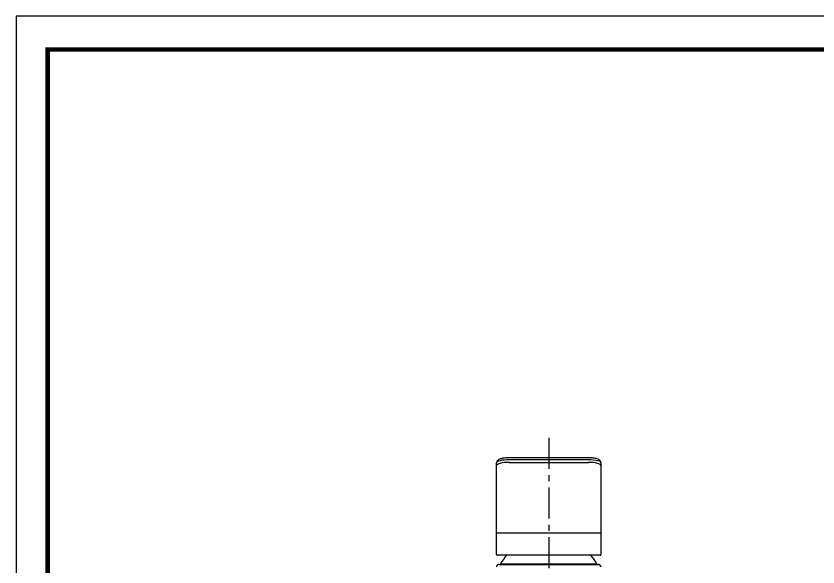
# Model space of a CAD drawing. Extents: x 1571 to 2360, y 0 to 579.
# Drawn here: x 1570.6 to 1893.3, y 357 to 578.8 of the extents above; entities that cross this region are included whole.
import ezdxf

# ---------------------------------------------------------------- set-up
doc = ezdxf.new("R2010")
doc.units = 0
doc.header["$LTSCALE"] = 10
doc.header["$MEASUREMENT"] = 0
doc.linetypes.add('CENTER', pattern=[2, 1.25, -0.25, 0.25, -0.25])
doc.layers.get('0').update_dxf_attribs({"linetype": 'CONTINUOUS'})
doc.layers.add('1', color=7, linetype='CONTINUOUS')

msp = doc.modelspace()

# ---------------------------------------------------------------- linework, layer by layer
at = {"ltscale": 0.5}
msp.add_line((1806, 370.66), (1764, 370.66), dxfattribs=at)
at = {"lineweight": -3, "ltscale": 0.5}
msp.add_lwpolyline([(1570.59, 0), (2360.47, 0), (2360.47, 578.76), (1570.59, 578.76)], close=True, dxfattribs=at)
at = {"color": 5, "linetype": 'ByBlock', "lineweight": -3, "const_width": 1.82}
msp.add_lwpolyline([(1583.29, 24.78), (2347.69, 24.78), (2347.69, 565.32), (1583.29, 565.32)], close=True, dxfattribs=at)
at = {"layer": '1', "color": 1, "linetype": 'CENTER', "lineweight": -3}
msp.add_line((1784.95, 409.04), (1784.95, 252.54), dxfattribs=at)
at = {"layer": '1', "color": 7, "linetype": 'Continuous', "lineweight": -3}
for p, q in [((1801, 400.97), (1769, 400.97)), ((1764, 397.83), (1764, 399)), ((1764, 371.62), (1764, 397.83)), ((1801, 400.14), (1769, 400.14)), ((1769, 399.11), (1801, 399.11)), ((1806, 399), (1806, 397.83)), ((1806, 397.83), (1806, 371.62)), ((1764, 362.04), (1764, 371.62)), ((1806, 371.62), (1806, 362.04)), ((1805, 361.72), (1765, 361.72)), ((1765.61, 358.33), (1804.28, 358.33)), ((1764.95, 358.04), (1768.45, 358.04)), ((1768.45, 358.04), (1801.45, 358.04)), ((1801.45, 358.04), (1804.95, 358.04))]:
    msp.add_line(p, q, dxfattribs=at)
for centre, radius, start, end in [((1764.32, 362.04), 0.32, 180, 270), ((1784.95, 347.45), 22.19, 139.9609, 150.6147), ((1784.95, 347.45), 22.19, 29.3853, 40.0394), ((1805.68, 362.04), 0.32, 270, 0), ((1765.79, 358.24), 0.2, 150.6147, 270), ((1804.11, 358.24), 0.2, 270, 29.3853)]:
    msp.add_arc(centre, radius, start, end, dxfattribs=at)
for centre, ratio, start_param, end_param in [((1769, 399), 0.22874, 1.570796, 3.141593), ((1769, 397.83), 0.256454, 1.570796, 3.141593), ((1801, 399), 0.22874, 0, 1.570796), ((1801, 397.83), 0.256454, 0, 1.570796)]:
    msp.add_ellipse(centre, major_axis=(5, 0), ratio=ratio, start_param=start_param, end_param=end_param, dxfattribs=at)
for points, knots in [([(1769, 400.97), (1768.84, 400.97), (1768.38, 400.96), (1767.63, 400.92), (1766.79, 400.83), (1766.02, 400.69), (1765.33, 400.49), (1764.81, 400.26), (1764.41, 399.97), (1764.14, 399.63), (1764.01, 399.28), (1764, 399.06), (1764, 399)], [0, 0, 0, 0, 0.065139, 0.189562, 0.314884, 0.442203, 0.573924, 0.716288, 0.806339, 0.887501, 0.965958, 1, 1, 1, 1]), ([(1806, 399), (1805.99, 399.16), (1805.94, 399.45), (1805.72, 399.82), (1805.42, 400.1), (1805.04, 400.34), (1804.52, 400.54), (1803.84, 400.72), (1803.04, 400.85), (1802.16, 400.94), (1801.47, 400.97), (1801.08, 400.97), (1801, 400.97)], [0, 0, 0, 0, 0.079655, 0.155508, 0.234154, 0.327506, 0.451558, 0.579066, 0.712033, 0.839529, 0.964746, 1, 1, 1, 1]), ([(1765, 361.72), (1764.95, 361.72), (1764.91, 361.72), (1764.85, 361.72), (1764.84, 361.72), (1764.82, 361.72), (1764.79, 361.72), (1764.74, 361.72), (1764.7, 361.72), (1764.67, 361.72), (1764.66, 361.72), (1764.64, 361.72), (1764.63, 361.72), (1764.58, 361.72), (1764.55, 361.72), (1764.5, 361.72), (1764.48, 361.72), (1764.46, 361.72), (1764.44, 361.72), (1764.41, 361.72), (1764.39, 361.72), (1764.36, 361.72), (1764.35, 361.72), (1764.34, 361.72), (1764.33, 361.72), (1764.32, 361.72), (1764.32, 361.72), (1764.32, 361.72)], [0, 0, 0, 0, 0.125101, 0.125101, 0.156377, 0.156377, 0.187652, 0.250203, 0.312753, 0.312753, 0.344029, 0.344029, 0.375304, 0.375304, 0.500405, 0.500405, 0.562956, 0.562956, 0.625507, 0.625507, 0.750608, 0.750608, 0.813159, 0.813159, 0.875709, 0.875709, 1, 1, 1, 1]), ([(1805.68, 361.72), (1805.68, 361.72), (1805.67, 361.72), (1805.66, 361.72), (1805.66, 361.72), (1805.65, 361.72), (1805.64, 361.72), (1805.63, 361.72), (1805.61, 361.72), (1805.59, 361.72), (1805.59, 361.72), (1805.57, 361.72), (1805.57, 361.72), (1805.54, 361.72), (1805.51, 361.72), (1805.46, 361.72), (1805.45, 361.72), (1805.42, 361.72), (1805.41, 361.72), (1805.39, 361.72), (1805.38, 361.72), (1805.34, 361.72), (1805.3, 361.72), (1805.24, 361.72), (1805.22, 361.72), (1805.17, 361.72), (1805.15, 361.72), (1805.09, 361.72), (1805.04, 361.72), (1805, 361.72)], [0, 0, 0, 0, 0.125, 0.125, 0.15625, 0.15625, 0.1875, 0.25, 0.3125, 0.3125, 0.34375, 0.34375, 0.375, 0.375, 0.5, 0.5, 0.5625, 0.5625, 0.59375, 0.59375, 0.625, 0.625, 0.75, 0.75, 0.8125, 0.8125, 0.875, 0.875, 1, 1, 1, 1]), ([(1764.95, 358.04), (1764.94, 358.04), (1764.94, 358.04), (1764.93, 358.04), (1764.92, 358.04), (1764.89, 358.03), (1764.87, 358.03), (1764.82, 358.03), (1764.77, 358.02), (1764.73, 358.01), (1764.69, 358), (1764.68, 358), (1764.63, 357.99), (1764.6, 357.98), (1764.51, 357.94), (1764.46, 357.91), (1764.39, 357.87), (1764.38, 357.86), (1764.35, 357.84), (1764.34, 357.83), (1764.3, 357.8), (1764.25, 357.75), (1764.2, 357.71), (1764.16, 357.66), (1764.14, 357.63), (1764.08, 357.55), (1764.05, 357.49), (1764.02, 357.41), (1764.01, 357.4), (1764, 357.37), (1764, 357.35), (1763.98, 357.3), (1763.97, 357.27), (1763.95, 357.17), (1763.95, 357.1), (1763.95, 357.04)], [0, 0, 0, 0, 0.007813, 0.007813, 0.015625, 0.03125, 0.0625, 0.0625, 0.125, 0.15625, 0.15625, 0.1875, 0.1875, 0.25, 0.25, 0.375, 0.375, 0.40625, 0.40625, 0.4375, 0.4375, 0.5, 0.5625, 0.5625, 0.625, 0.625, 0.75, 0.75, 0.78125, 0.78125, 0.8125, 0.8125, 0.875, 0.875, 1, 1, 1, 1]), ([(1805.95, 357.04), (1805.95, 357.1), (1805.94, 357.17), (1805.92, 357.27), (1805.91, 357.3), (1805.9, 357.35), (1805.89, 357.37), (1805.88, 357.4), (1805.87, 357.41), (1805.84, 357.49), (1805.81, 357.55), (1805.75, 357.63), (1805.73, 357.66), (1805.69, 357.71), (1805.65, 357.75), (1805.6, 357.8), (1805.56, 357.83), (1805.55, 357.84), (1805.52, 357.86), (1805.51, 357.87), (1805.44, 357.91), (1805.38, 357.94), (1805.29, 357.98), (1805.26, 357.99), (1805.21, 358), (1805.2, 358), (1805.17, 358.01), (1805.12, 358.02), (1805.07, 358.03), (1805.03, 358.03), (1805, 358.03), (1804.97, 358.04), (1804.96, 358.04), (1804.95, 358.04), (1804.95, 358.04), (1804.95, 358.04)], [0, 0, 0, 0, 0.125, 0.125, 0.1875, 0.1875, 0.21875, 0.21875, 0.25, 0.25, 0.375, 0.375, 0.4375, 0.4375, 0.5, 0.5625, 0.5625, 0.59375, 0.59375, 0.625, 0.625, 0.75, 0.75, 0.8125, 0.8125, 0.84375, 0.84375, 0.875, 0.9375, 0.9375, 0.96875, 0.984375, 0.992187, 0.992187, 1, 1, 1, 1])]:
    msp.add_open_spline(points, degree=3, knots=knots, dxfattribs=at)

doc.saveas('drawing.dxf')
